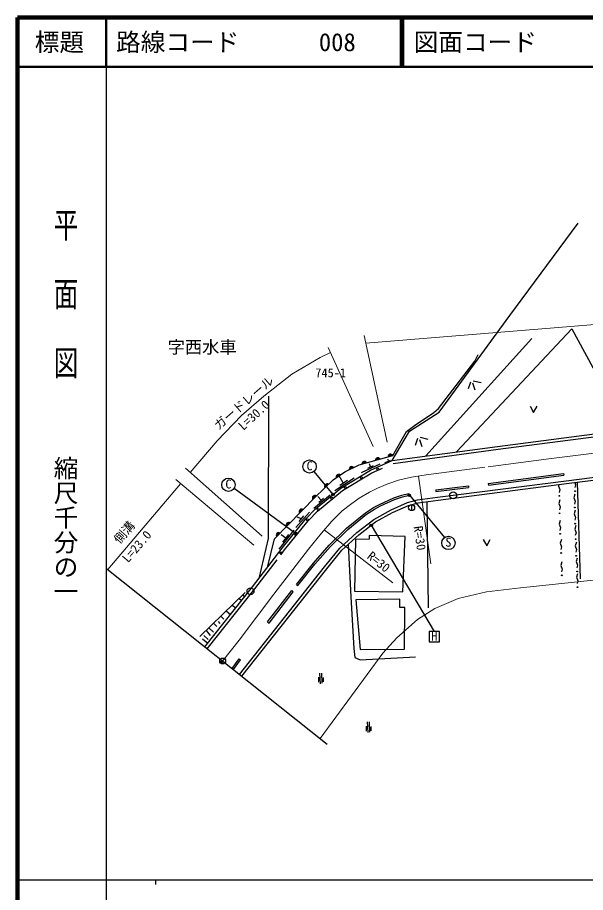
# Model space of a CAD drawing. Units: millimetres at full size, sheet at 1:1000; details may follow other scales. Extents: x 40000 to 680000, y 20000 to 380000.
# Drawn here: x 40000 to 155236, y 202409 to 380000 of the extents above; entities that cross this region are included whole.
import ezdxf
from ezdxf.enums import TextEntityAlignment as Align

# ---------------------------------------------------------------- set-up
doc = ezdxf.new("R2010")
doc.units = ezdxf.units.MM
doc.header["$LTSCALE"] = 1000
doc.header["$PDMODE"] = 32
doc.header["$PDSIZE"] = 500
doc.linetypes.add('CHAIN', pattern=[18.5, 12, -1.5, 3.5, -1.5])
for name, color, linetype, lineweight in [('M-BGD', 7, 'Continuous', 25), ('M-BGD-EXST', 7, 'Continuous', 25), ('M-BMK', 2, 'CHAIN', 13), ('M-BMK-OTRS', 5, 'Continuous', 25), ('M-BMK-SRVR', 3, 'Continuous', 25), ('M-STR-HTXT', 7, 'Continuous', 13), ('M-TTL', 2, 'Continuous', 140), ('M-TTL-BAND', 7, 'Continuous', 25), ('M-TTL-LINE', 7, 'Continuous', 50)]:
    doc.layers.add(name, color=color, linetype=linetype, lineweight=lineweight)
for name, color, linetype in [('M-BMK-HTXT', 7, 'Continuous'), ('M-OTRS', 6, 'Continuous'), ('M-TTL-TXT', 7, 'Continuous')]:
    doc.layers.add(name, color=color, linetype=linetype)
doc.styles.add('@ＭＳ ゴシック', font='')
doc.styles.add('ＭＳ ゴシック', font='')
doc.styles.get('@ＭＳ ゴシック').set_extended_font_data('@MS Gothic')
doc.styles.get('ＭＳ ゴシック').set_extended_font_data('MS Gothic')

msp = doc.modelspace()

# ---------------------------------------------------------------- hatches: boundary and pattern name
at = {"layer": 'M-BGD'}
for points in [[(116148, 291094, 0.82183), (115194, 290829)], [(110833, 289620, 0.82183), (109879, 289355)], [(113558, 290376, 0.82183), (112604, 290111)], [(108221, 288644, 0.82183), (107335, 288201)], [(105506, 287127, 0.82183), (104682, 286576)], [(103101, 285253, 0.82183), (102380, 284574)], [(100600, 282899, 0.82183), (99899, 282199)], [(97916, 280152, 0.82183), (97226, 279441)], [(95284, 277437, 0.82183), (94595, 276725)], [(93279, 275368, 0.82183), (92589, 274656)]]:
    msp.add_hatch(color=256, dxfattribs=at).paths.add_polyline_path(points)
at = {"layer": 'M-BGD-EXST'}
for points in [[(104276, 283189, 1), (103776, 283189, 0.41421), (104026, 282939, 0.41421)], [(119750, 283019, 1), (119250, 283019, 0.41421), (119500, 282769, 0.41421)], [(111495, 276934, 0.41421), (111745, 276684, 0.41421), (111995, 276934, 1)], [(96167, 275266, 0.41421), (96417, 275016, 0.41421), (96667, 275266, 1)]]:
    msp.add_hatch(color=256, dxfattribs=at).paths.add_polyline_path(points)

# ---------------------------------------------------------------- linework, layer by layer
at = {"layer": 'M-BGD'}
for p, q in [((122871, 291002), (144317, 314852)), ((131508, 304704), (131965, 306074)), ((132335, 305857), (132814, 304421)), ((132465, 306270), (134054, 305922)), ((120731, 293225), (121188, 294595)), ((121558, 294378), (122036, 292942)), ((121688, 294791), (123277, 294443)), ((114493, 289611), (115685, 290172)), ((115249, 289967), (115169, 290344)), ((109758, 287636), (113587, 289392)), ((111073, 288564), (112201, 289107)), ((111637, 288835), (111401, 289407)), ((104411, 283991), (108311, 286561)), ((106067, 285535), (105259, 286962)), ((105397, 285090), (106925, 286104)), ((135516, 285415), (150807, 287435)), ((135562, 285068), (150853, 287088)), ((150807, 287435), (150853, 287088)), ((124854, 284121), (131475, 284963)), ((124899, 283774), (131520, 284616)), ((131475, 284963), (131520, 284616)), ((135516, 285415), (135562, 285068)), ((154207, 266103), (153627, 285679)), ((100093, 280403), (103465, 283145)), ((101593, 282052), (100964, 282759)), ((101122, 281645), (102065, 282459)), ((119426, 283362), (119500, 283019)), ((124854, 284121), (124899, 283774)), ((119958, 281107), (119958, 279907)), ((123367, 260205), (123093, 281735)), ((96490, 276458), (99233, 279628)), ((97162, 277686), (98090, 278828)), ((97626, 278257), (96762, 278557)), ((93102, 272124), (96102, 275922)), ((94416, 274295), (93488, 274980)), ((93802, 273538), (95031, 275051)), ((96593, 264954), (96867, 264735)), ((77024, 254382), (86164, 263277)), ((90753, 257320), (95637, 263670)), ((91031, 257106), (95914, 263457)), ((95637, 263670), (95914, 263457)), ((85448, 261606), (84925, 262071)), ((85696, 262821), (86052, 262369)), ((82350, 259565), (83247, 258828)), ((83572, 260754), (84310, 260170)), ((81250, 258495), (81875, 257892)), ((78819, 256129), (79758, 255240)), ((79770, 257055), (80455, 256365)), ((80723, 257410), (81044, 256981)), ((90753, 257320), (91031, 257106)), ((77828, 254597), (78685, 253739)), ((78290, 255615), (79114, 254597)), ((77533, 253900), (78645, 253019)), ((83527, 247848), (84956, 249850)), ((83811, 247645), (85241, 249647)), ((84956, 249850), (85241, 249647)), ((101299, 246951), (101391, 244782)), ((101681, 246938), (101746, 244874)), ((101036, 246083), (101049, 245097)), ((101996, 246018), (102010, 245137)), ((110974, 237032), (111066, 234862)), ((111355, 237018), (111421, 234954)), ((110711, 236164), (110724, 235178)), ((111671, 236098), (111684, 235217))]:
    msp.add_line(p, q, dxfattribs=at)
for points in [[(116033, 290085), (119497, 296018), (125529, 299926), (139907, 319492), (153738, 338274)], [(129069, 291832), (152447, 316793), (163564, 296360)], [(90688, 268374), (92169, 274223), (100358, 282672), (104074, 286169), (106443, 287755), (109346, 289208), (116148, 291094), (118934, 296005), (120528, 297177), (124484, 299823), (125427, 300614), (132776, 310255), (133470, 311569)], [(89007, 266167), (90909, 274287), (90967, 303141)], [(78033, 252246), (87684, 264429), (93692, 272318), (98505, 278241), (100461, 280250), (105598, 284484), (111608, 288108), (116033, 290085), (137408, 292950), (186069, 299293), (191032, 300475), (193801, 300883), (199178, 301237), (204966, 301238), (211428, 300744), (222677, 299073), (224955, 298788)], [(116198, 289502), (137487, 292355), (186178, 298702), (191145, 299885), (193865, 300286), (199198, 300637), (204943, 300638), (211361, 300147), (222596, 298478), (224873, 298193)], [(143994, 301143), (144709, 299848), (145425, 301143)], [(85021, 246681), (102302, 268483), (105395, 272329), (108854, 275474), (112298, 278114), (115790, 280055), (119117, 281533), (121157, 282087), (125236, 282620), (151332, 285994), (176048, 289112), (197045, 291706), (205188, 292708), (221706, 290141), (241648, 287005), (248271, 285942), (249958, 283454), (250136, 274192), (250857, 265652)], [(85491, 246308), (102771, 268109), (105833, 271917), (109239, 275013), (112628, 277611), (116058, 279518), (119319, 280966), (121275, 281497), (125313, 282025), (151408, 285399), (176122, 288517), (197119, 291110), (205179, 292102), (221613, 289548), (241554, 286413), (247920, 285391), (249362, 283264), (249537, 274161), (250259, 265601)], [(93402, 270948), (94163, 271947), (98953, 277842), (100868, 279808), (105945, 283993), (111886, 287575), (114042, 288538)], [(149834, 285196), (149746, 284902), (150008, 284186), (149868, 283619)], [(153068, 285608), (153234, 285156), (153094, 284588)], [(96593, 264954), (100039, 269277), (103239, 272891), (106758, 276338), (110624, 279500), (112248, 280543), (113465, 281185), (116346, 282478), (118004, 283057), (119426, 283362)], [(96867, 264735), (100307, 269052), (103493, 272649), (106992, 276077), (110830, 279216), (112425, 280241), (113618, 280871), (116475, 282153), (118099, 282719), (119500, 283019)], [(153091, 283253), (152873, 282529), (153135, 281813), (152995, 281246)], [(150029, 282092), (149811, 281367), (150073, 280652), (149933, 280084)], [(153170, 279989), (152952, 279265), (153214, 278549), (153074, 277982)], [(150126, 277919), (149908, 277194), (150170, 276478), (150030, 275911)], [(153269, 276864), (153051, 276140), (153313, 275424), (153173, 274857)], [(134474, 274043), (135190, 272748), (135905, 274043)], [(150337, 274034), (150119, 273310), (150381, 272594), (150241, 272027)], [(107055, 273027), (107635, 262438), (108221, 251954), (108453, 250102), (109544, 249606), (120761, 250234)], [(153381, 273484), (153162, 272759), (153424, 272044), (153285, 271476)], [(78502, 251872), (88158, 264061), (92649, 269959)], [(153562, 270287), (153344, 269563), (153606, 268847), (153466, 268280)], [(150458, 269496), (150240, 268771), (150502, 268056), (150362, 267488)], [(153630, 267114), (153412, 266389), (153674, 265674), (153534, 265106)]]:
    msp.add_lwpolyline(points, dxfattribs=at)
for points in [[(111315, 274097), (108564, 274068), (108399, 263596), (118189, 263402), (118625, 274688), (111360, 274872)], [(117542, 261954), (108618, 261839), (109513, 251695), (118489, 251814), (118594, 260270), (117563, 260285)]]:
    msp.add_lwpolyline(points, close=True, dxfattribs=at)
for centre, radius in [((113129, 288339), 200), ((109793, 286546), 200), ((106518, 284571), 200), ((103757, 282448), 200), ((128390, 283028), 700), ((149929, 282903), 78.6), ((153155, 283873), 78.6), ((119958, 280507), 600), ((153056, 280530), 78.6), ((100999, 280168), 200), ((149994, 279369), 78.6), ((98863, 278020), 200), ((153135, 277266), 78.6), ((96468, 275073), 200), ((150091, 275195), 78.6), ((153234, 274141), 78.6), ((93457, 271316), 200), ((150303, 271311), 78.6), ((153346, 270761), 78.6), ((150423, 266773), 78.6), ((153527, 267564), 78.6), ((87271, 263562), 700), ((153595, 264391), 78.6)]:
    msp.add_circle(centre, radius, dxfattribs=at)
for centre, start, end in [((115697, 290867), 26.67143, 184.32962), ((110382, 289393), 26.67143, 184.32962), ((113107, 290149), 26.67143, 184.32962), ((107822, 288335), 37.75427, 195.41246), ((105148, 286770), 44.96754, 202.62573), ((102807, 284843), 54.42992, 212.08811), ((100319, 282480), 56.18528, 213.84348), ((97641, 279729), 57.06849, 214.72668), ((95010, 277013), 57.06849, 214.72668), ((93004, 274944), 57.06849, 214.72668)]:
    msp.add_arc(centre, 505, start, end, dxfattribs=at)
at = {"layer": 'M-BGD-EXST'}
for p, q in [((104026, 283189), (100173, 287864)), ((96417, 275266), (83926, 284428)), ((119500, 283019), (126619, 274438)), ((111745, 276934), (124524, 255380)), ((125599, 255380), (123499, 255380)), ((123499, 255380), (123499, 253280)), ((125599, 253280), (125599, 255380)), ((123499, 253280), (125599, 253280))]:
    msp.add_line(p, q, dxfattribs=at)
for centre, radius in [((99266, 288864), 1350), ((82795, 285165), 1350), ((104026, 283189), 250), ((119500, 283019), 250), ((111745, 276934), 250), ((96417, 275266), 250), ((127418, 273350), 1350)]:
    msp.add_circle(centre, radius, dxfattribs=at)
at = {"layer": 'M-BMK'}
msp.add_lwpolyline([(81621, 249389), (84979, 253640), (92036, 262973), (99014, 272104), (101684, 275373), (103804, 277777), (105902, 279840), (107563, 281166), (109348, 282417), (111446, 283635), (113033, 284440), (115153, 285320), (117289, 286067), (119955, 286723), (122893, 287170), (135468, 288818), (147229, 290331), (162995, 292340)], dxfattribs=at)
at = {"layer": 'M-BMK-OTRS'}
msp.add_line((58135, 268089), (102832, 232500), dxfattribs=at)
at = {"layer": 'M-BMK-SRVR'}
msp.add_circle((81621, 249389), 600, dxfattribs=at)
at = {"layer": 'M-OTRS'}
msp.add_point((81491, 249284), dxfattribs=at)
at = {"layer": 'M-STR-HTXT'}
for p, q in [((110359, 315472), (115001, 293791)), ((103047, 313013), (112147, 292908)), ((74107, 288503), (89624, 274721)), ((72092, 286228), (87975, 272890)), ((121370, 286938), (123866, 269105)), ((58302, 267956), (73101, 285381)), ((102223, 275985), (116167, 265285))]:
    msp.add_line(p, q, dxfattribs=at)
for points in [[(110702, 313870), (161312, 318044), (174788, 319193), (185150, 319984), (193048, 320431), (204063, 320122), (216702, 319112), (243677, 316638), (253713, 315789)], [(75045, 287670), (80518, 294113), (85463, 299248), (89979, 303173), (95629, 307583), (101413, 311025), (103516, 311977)], [(101388, 233650), (114151, 250964), (116986, 254080), (121158, 257834), (124671, 260028), (129417, 262105), (135184, 263408), (142064, 264250), (158159, 265950), (185505, 269013), (201259, 270691), (205454, 270838), (212348, 270721), (222010, 269839), (246357, 266296)]]:
    msp.add_lwpolyline(points, dxfattribs=at)
at = {"layer": 'M-TTL'}
for p, q in [((40000, 380000), (40000, 20000)), ((680000, 380000), (40000, 380000))]:
    msp.add_line(p, q, dxfattribs=at)
at = {"layer": 'M-TTL-BAND'}
for p, q in [((58000, 370000), (58000, 20000)), ((40000, 205000), (579000, 205000)), ((68000, 205000), (68000, 204000))]:
    msp.add_line(p, q, dxfattribs=at)
at = {"layer": 'M-TTL-LINE'}
for p, q in [((58000, 380000), (58000, 370000)), ((117750, 380000), (117750, 370000)), ((118250, 380000), (118250, 370000)), ((40000, 370000), (680000, 370000))]:
    msp.add_line(p, q, dxfattribs=at)

# ---------------------------------------------------------------- texts
at = {"layer": 'M-BGD-EXST', "style": 'ＭＳ ゴシック'}
for s, p in [('C', (98611, 287571)), ('C', (82140, 283873)), ('S', (126763, 272057))]:
    msp.add_text(s, height=1833, rotation=358.508, dxfattribs=at).set_placement(p, align=Align.BOTTOM_LEFT)
msp.add_text('H', height=1833, dxfattribs=at).set_placement((123952, 252972), align=Align.BOTTOM_LEFT)
at = {"layer": 'M-BMK-HTXT', "style": 'ＭＳ ゴシック'}
for s, height, p in [('字西水車', 2566, (70467, 311052)), ('745-1', 1833, (100423, 306423))]:
    msp.add_text(s, height=height, dxfattribs=at).set_placement(p, align=Align.BOTTOM_LEFT)
at = {"layer": 'M-STR-HTXT', "style": 'ＭＳ ゴシック'}
for s, rotation, p in [('ガードレール', 40.907, (81175, 295777)), ('L=30.0', 42.486, (86188, 295682)), ('側溝', 49.276, (61124, 272664)), ('L=23.0', 49.185, (62852, 268856)), ('R=30', 278.13, (119822, 276606)), ('R=30', 321.305, (110427, 269941))]:
    msp.add_text(s, height=1833, rotation=rotation, dxfattribs=at).set_placement(p, align=Align.BOTTOM_LEFT)
at = {"layer": 'M-TTL-BAND', "style": '@ＭＳ ゴシック', "width": 1.4}
msp.add_text('平  面  図', height=3666, rotation=270, dxfattribs=at).set_placement((49777, 306475), align=Align.MIDDLE_RIGHT)
at = {"layer": 'M-TTL-BAND', "style": '@ＭＳ ゴシック'}
msp.add_text('縮尺千分の一', height=3666, rotation=270, dxfattribs=at).set_placement((49777, 261030), align=Align.MIDDLE_RIGHT)
at = {"layer": 'M-TTL-TXT', "style": 'ＭＳ ゴシック'}
msp.add_text('標題', height=3666, dxfattribs=at).set_placement((48500, 375000), align=Align.MIDDLE_CENTER)
for s, p in [('路線コード', (60000, 375000)), ('008', (101142, 375000)), ('図面コード', (120380, 375000))]:
    msp.add_text(s, height=3666, dxfattribs=at).set_placement(p, align=Align.MIDDLE_LEFT)

doc.saveas('drawing.dxf')
